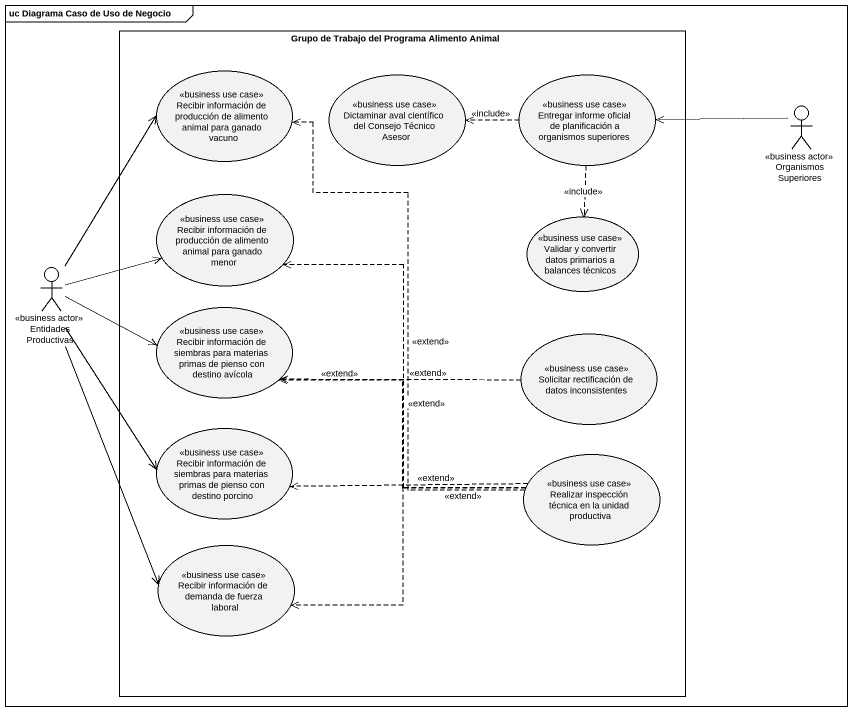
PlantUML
@startuml
mainframe uc Diagrama Caso de Uso de Negocio
rectangle "Grupo de Trabajo del Programa Alimento Animal" as Grupo_de_Trabajo_del {
  usecase "Recibir información de producción de alimento animal para ganado vacuno" as Recibir_información_de <<business use case>>
  usecase "Dictaminar aval científico del Consejo Técnico Asesor" as Dictaminar_aval_científico <<business use case>>
  usecase "Entregar informe oficial de planificación a organismos superiores" as Entregar_informe_oficial_de <<business use case>>
  usecase "Recibir información de producción de alimento animal para ganado menor" as Recibir_información_de_2 <<business use case>>
  usecase "Validar y convertir datos primarios a balances técnicos" as Validar_y_convertir_datos <<business use case>>
  usecase "Recibir información de siembras para materias primas de pienso con destino avícola" as Recibir_información_de_3 <<business use case>>
  usecase "Solicitar rectificación de datos inconsistentes" as Solicitar_rectificación_de <<business use case>>
  usecase "Recibir información de siembras para materias primas de pienso con destino porcino" as Recibir_información_de_4 <<business use case>>
  usecase "Realizar inspección técnica en la unidad productiva" as Realizar_inspección_técnica <<business use case>>
  usecase "Recibir información de demanda de fuerza laboral" as Recibir_información_de_5 <<business use case>>
}
actor "Organismos Superiores" as Organismos_Superiores <<business actor>>
actor "Entidades Productivas" as Entidades_Productivas <<business actor>>
Entregar_informe_oficial_de .left.> Dictaminar_aval_científico : <<include>>
Entregar_informe_oficial_de ..> Validar_y_convertir_datos : <<include>>
Organismos_Superiores -left-> Entregar_informe_oficial_de
Entidades_Productivas -up-> Recibir_información_de
Entidades_Productivas -right-> Recibir_información_de_2
Entidades_Productivas -right-> Recibir_información_de_3
Entidades_Productivas --> Recibir_información_de_4
Entidades_Productivas --> Recibir_información_de_5
Solicitar_rectificación_de .left.> Recibir_información_de_3 : <<extend>>
Realizar_inspección_técnica .up.> Recibir_información_de : <<extend>>
Realizar_inspección_técnica .up.> Recibir_información_de_2 : <<extend>>
Realizar_inspección_técnica .left.> Recibir_información_de_3 : <<extend>>
Realizar_inspección_técnica .left.> Recibir_información_de_4 : <<extend>>
Realizar_inspección_técnica .left.> Recibir_información_de_5 : <<extend>>
@enduml
